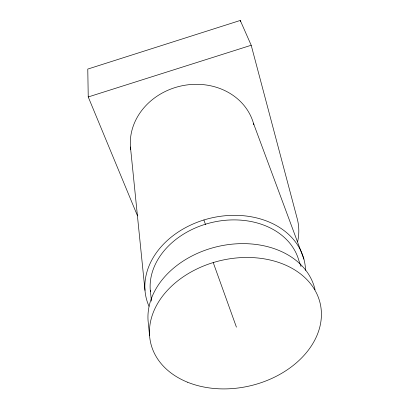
<?xml version="1.0" encoding="UTF-8"?>
<svg xmlns="http://www.w3.org/2000/svg" width="409" height="409" viewBox="0 0 409 409"><rect width="100%" height="100%" fill="white"/><g stroke="black" fill="none" stroke-linecap="round" stroke-linejoin="round"><path stroke-width="0.61" d="M297.696 241.443A73.732 59.172 -14.1 0 0 297.21 218.636L251.198 45.261L240.262 20.45L87.777 69.07L88.237 96.959L137.511 215.865M88.237 96.959L251.198 45.261M253.539 123.564L303.892 259.112M301.024 266.535L298.887 260.635A75.997 58.707 -13.2 0 0 215.374 221.724A75.997 58.707 -13.2 0 0 150.236 289.843L151.468 301.05M213.227 262.568L236.422 327.154M203.892 219.97L205.584 224.756M240.262 20.45L240.456 21.697M130.451 146.984L144.985 290.334M149.592 335.779L148.084 320.891A85.118 63.865 -13.2 0 1 222.588 245.523A85.118 63.865 -13.2 0 1 315.048 289.746M150.41 291.689A75.997 58.707 -13.2 0 1 150.287 290.462M130.716 149.489A62.889 55.189 -12.9 0 1 182.388 85.701A62.889 55.189 -12.9 0 1 253.861 124.771M148.988 306.249A81.217 62.751 -13.2 0 1 211.351 217.966A81.217 62.751 -13.2 0 1 305.549 270.354M187.516 382.205A87.02 64.346 -13.2 0 0 321.223 318.729A87.02 64.346 -13.2 0 0 197.562 268.631A87.02 64.346 -13.2 0 0 187.516 382.205"/></g></svg>
